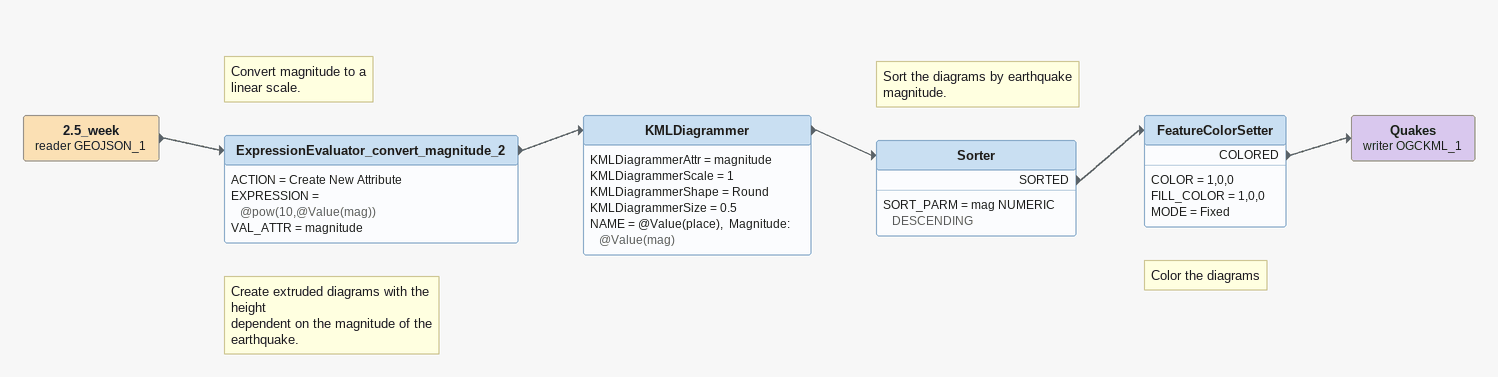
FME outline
2.5_week (reader GEOJSON_1)
    -> ExpressionEvaluator_convert_magnitude_2
Note: Convert magnitude to a / linear scale.
ExpressionEvaluator_convert_magnitude_2
    ACTION = Create New Attribute
    EXPRESSION = @pow(10,@Value(mag))
    VAL_ATTR = magnitude
    -> KMLDiagrammer
Note: Create extruded diagrams with the height / dependent on the magnitude of the earthquake.
KMLDiagrammer
    KMLDiagrammerAttr = magnitude
    KMLDiagrammerScale = 1
    KMLDiagrammerShape = Round
    KMLDiagrammerSize = 0.5
    NAME = @Value(place),  Magnitude: @Value(mag)
    -> Sorter
Note: Sort the diagrams by earthquake magnitude.
Sorter
    SORT_PARM = mag NUMERIC DESCENDING
    SORTED -> FeatureColorSetter
Note: Color the diagrams
FeatureColorSetter
    COLOR = 1,0,0
    FILL_COLOR = 1,0,0
    MODE = Fixed
    COLORED -> Quakes (writer OGCKML_1)
Quakes (writer OGCKML_1)
